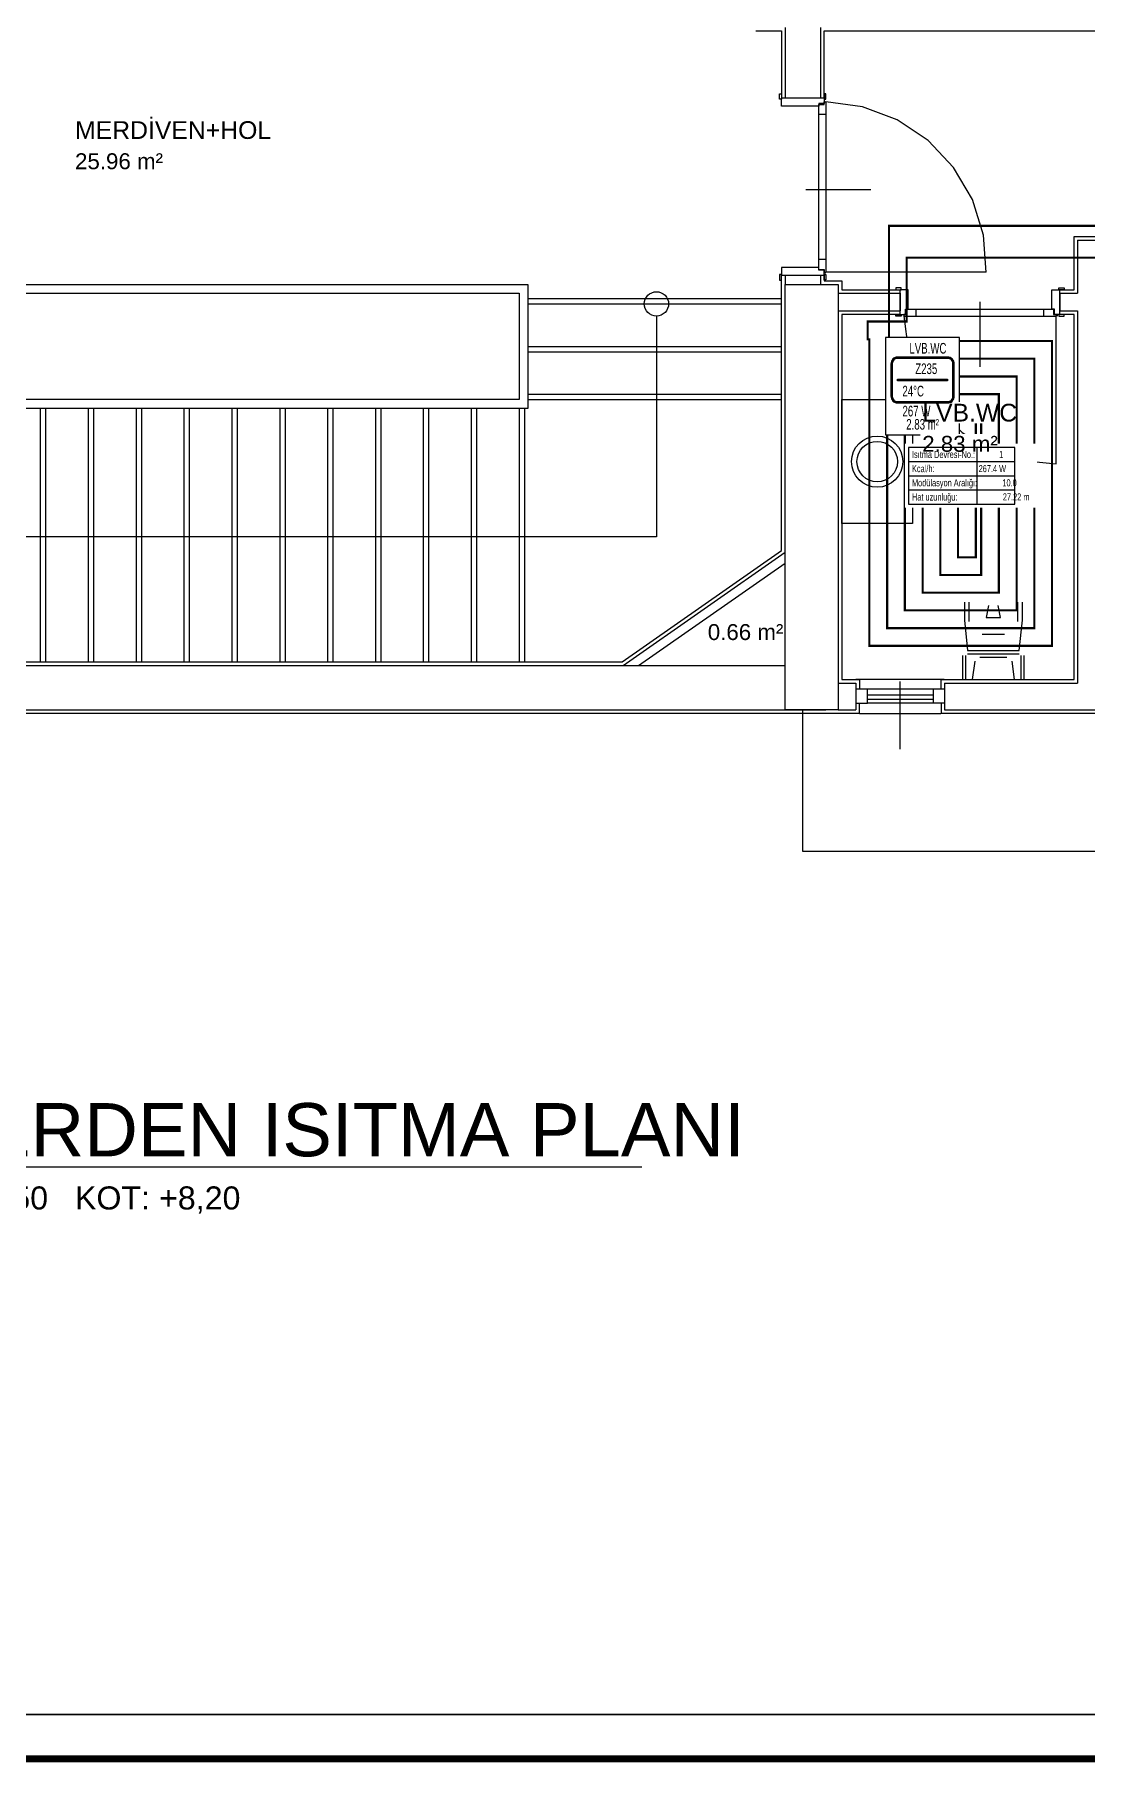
# Model space of a CAD drawing. Header units: centimetres. Extents: x -3952 to 26292, y -15092 to -10712.
# Drawn here: x 13319 to 13912, y -15052 to -14077 of the extents above; entities that cross this region are included whole.
import ezdxf
from ezdxf.enums import TextEntityAlignment as Align

# ---------------------------------------------------------------- set-up
doc = ezdxf.new("R2010")
doc.units = ezdxf.units.CM
for name, color, linetype in [('MIMARI', 8, 'Continuous'), ('MIMARI-KOLON', 8, 'Continuous'), ('MIMARI-TEFRIS', 9, 'Continuous'), ('MIMARI-YAZI', 8, 'Continuous'), ('MTY-ISIKAYBIMAHAL', 2, 'Continuous'), ('MTY-KAT-ADI', 1, 'Continuous'), ('MTY-PAFTA', 7, 'Continuous'), ('MTY-PEX-BORU', 1, 'Continuous'), ('MTY-RADYATÖR', 7, 'Continuous'), ('MTY-TEFRIS', 15, 'Continuous')]:
    doc.layers.add(name, color=color, linetype=linetype)
doc.layers.add('ROTAS-PAFTA-SINIRI', color=8, linetype='Continuous', plot=False)
doc.styles.add('MTYCAPLT', font='arial.ttf', dxfattribs={"width": 0.65, "height": 1})
doc.styles.add('ROTAS', font='arial.ttf')

# ---------------------------------------------------------------- blocks, each defined once
blk = doc.blocks.new('ROTAS_PAFTA')
blk.add_lwpolyline([(0, 0), (1, 0), (1, 1), (0, 1)], close=True)
blk = doc.blocks.new('MTY-RADYATOR MAHAL')
at = {"layer": 'MTY-ISIKAYBIMAHAL', "color": 2}
for points in [[(-35.7, 18.4), (-35.7, -18.4, 0.414214), (-28.2, -25.9), (28.2, -25.9, 0.414214), (35.7, -18.4), (35.7, 18.4, 0.414214), (28.2, 25.9), (-28.2, 25.9, 0.414214)], [(-34.2, 18.4), (-34.2, -18.4, 0.414214), (-28.2, -24.4), (28.2, -24.4, 0.414214), (34.2, -18.4), (34.2, 18.4, 0.414214), (28.2, 24.4), (-28.2, 24.4, 0.414214)]]:
    blk.add_lwpolyline(points, format="xyb", close=True, dxfattribs=at)
at = {"layer": 'MTY-ISIKAYBIMAHAL', "color": 4}
for points in [[(-35.2, 18.4), (-35.2, -18.4, 0.414214), (-28.2, -25.4), (28.2, -25.4, 0.414214), (35.2, -18.4), (35.2, 18.4, 0.414214), (28.2, 25.4), (-28.2, 25.4, 0.414214)], [(-34.7, 18.4), (-34.7, -18.4, 0.414214), (-28.2, -24.9), (28.2, -24.9, 0.414214), (34.7, -18.4), (34.7, 18.4, 0.414214), (28.2, 24.9), (-28.2, 24.9, 0.414214)]]:
    blk.add_lwpolyline(points, format="xyb", close=True, dxfattribs=at)
at = {"layer": 'MTY-ISIKAYBIMAHAL', "color": 2}
blk.add_lwpolyline([(-28.2, 0.8), (28.2, 0.8), (28.2, -0.8), (-28.2, -0.8)], close=True, dxfattribs=at)
at = {"layer": 'MTY-ISIKAYBIMAHAL', "color": 1, "style": 'MTYCAPLT', "width": 0.65}
for tag, p in [('MAHAL_001', (-14.9, 29.8)), ('NO_001', (-8.3, 6.7))]:
    blk.add_attdef(tag, p, '', height=12, rotation=360, dxfattribs=at)
at = {"layer": 'MTY-ISIKAYBIMAHAL', "color": 4, "style": 'MTYCAPLT', "width": 0.65}
for tag, p in [('DERECE_001', (-22.8, -18.5)), ('ISIKAYBI_001', (-22.7, -41.1))]:
    blk.add_attdef(tag, p, '', height=12, rotation=360, dxfattribs=at)
blk.add_attdef('ALAN', text='', height=12, rotation=360, dxfattribs=at).set_placement((0, -50), align=Align.MIDDLE_CENTER)
blk = doc.blocks.new('MTY-ETIKET')
at = {"layer": 'MTY-RADYATÖR'}
for p, q in [((2.69, 0), (2.69, 8)), ((-7, 6), (8, 6)), ((-7, 4), (8, 4)), ((-7, 2), (8, 2))]:
    blk.add_line(p, q, dxfattribs=at)
blk.add_lwpolyline([(8, 0), (8, 8), (-7, 8), (-7, 0)], close=True, dxfattribs=at)
at = {"layer": 'MTY-RADYATÖR', "style": 'MTYCAPLT', "width": 0.65}
for s, p in [('Isıtma Devresi-No.:', (-6.5, 7)), ('Kcal/h:', (-6.5, 5)), ('Modülasyon Aralığı:', (-6.5, 3)), ('Hat uzunluğu:', (-6.5, 1))]:
    blk.add_text(s, height=1, rotation=360, dxfattribs=at).set_placement(p, align=Align.MIDDLE_LEFT)
for tag, p in [('NO1_001', (5.8, 6.5)), ('AR_001', (6.25, 2.5)), ('UZ_001', (6.31, 0.51))]:
    blk.add_attdef(tag, p, '', height=1, rotation=360, dxfattribs=at)
at = {"layer": 'MTY-RADYATÖR', "color": 2, "style": 'MTYCAPLT', "width": 0.65}
for tag, p in [('BORU_001', (-7.07, 4.59)), ('YER_001', (2.9, 4.5))]:
    blk.add_attdef(tag, p, '', height=1, dxfattribs=at)

msp = doc.modelspace()

# ---------------------------------------------------------------- linework, layer by layer
at = {"layer": 'MIMARI'}
for p, q in [((13742.39, -14073.05), (13742.39, -14113.05)), ((13762.39, -14073.05), (13762.39, -14113.05)), ((13739.26, -14110.53), (13740.39, -14110.53)), ((13739.26, -14113.61), (13739.26, -14110.53)), ((13740.39, -14113.61), (13739.26, -14113.61)), ((13740.39, -14110.53), (13740.39, -14113.61)), ((13740.39, -14117.51), (13740.39, -14113.05)), ((13764.39, -14113.05), (13740.39, -14113.05)), ((13762.39, -14113.05), (13742.39, -14113.05)), ((13764.39, -14116.02), (13761.42, -14116.02)), ((13761.42, -14116.02), (13761.42, -14117.51)), ((13761.56, -14209.57), (13761.56, -14116.53)), ((13761.56, -14116.53), (13764.45, -14116.53)), ((13764.39, -14110.58), (13764.39, -14113.61)), ((13765.36, -14110.58), (13764.39, -14110.58)), ((13764.39, -14113.05), (13764.39, -14116.02)), ((13764.39, -14113.61), (13765.36, -14113.61)), ((13764.39, -14115.04), (13765.38, -14115.04)), ((13764.45, -14116.53), (13764.45, -14115.04)), ((13765.36, -14113.61), (13765.36, -14110.58)), ((13765.38, -14115.04), (13765.38, -14211.07)), ((13761.42, -14117.51), (13740.39, -14117.51)), ((13765.38, -14122.11), (13761.56, -14122.11)), ((13790.86, -14164.65), (13754.17, -14164.65)), ((13907.39, -14193.05), (13982.39, -14193.05)), ((13907.39, -14193.05), (13907.39, -14223.05)), ((13765.38, -14204), (13761.56, -14204)), ((13740.39, -14212.49), (13739.26, -14212.49)), ((13739.26, -14212.49), (13739.26, -14215.58)), ((13740.39, -14208.6), (13740.39, -14213.05)), ((13761.42, -14208.6), (13740.39, -14208.6)), ((13740.39, -14215.58), (13740.39, -14212.49)), ((13764.39, -14213.05), (13740.39, -14213.05)), ((13742.39, -14213.05), (13742.39, -14218.45)), ((13762.39, -14213.05), (13742.39, -14213.05)), ((13761.42, -14210.08), (13761.42, -14208.6)), ((13764.39, -14210.08), (13761.42, -14210.08)), ((13761.56, -14209.57), (13764.45, -14209.57)), ((13762.39, -14213.05), (13762.39, -14218.05)), ((13764.39, -14213.05), (13764.39, -14210.08)), ((13764.39, -14211.07), (13765.38, -14211.07)), ((13764.39, -14215.53), (13764.39, -14212.49)), ((13764.39, -14212.49), (13765.36, -14212.49)), ((13764.45, -14209.57), (13764.45, -14211.07)), ((13765.36, -14212.49), (13765.36, -14215.53)), ((13855.93, -14211.07), (13765.38, -14211.07)), ((13739.26, -14215.58), (13740.39, -14215.58)), ((13765.36, -14215.53), (13764.39, -14215.53)), ((13772.39, -14223.05), (13807.39, -14223.05)), ((13804.87, -14219.92), (13804.87, -14221.05)), ((13807.96, -14219.92), (13804.87, -14219.92)), ((13804.87, -14221.05), (13807.96, -14221.05)), ((13811.85, -14221.05), (13807.39, -14221.05)), ((13807.39, -14235.05), (13807.39, -14221.05)), ((13807.39, -14223.05), (13807.39, -14233.05)), ((13807.96, -14221.05), (13807.96, -14219.92)), ((13811.85, -14232.08), (13811.85, -14221.05)), ((13892.94, -14221.05), (13897.39, -14221.05)), ((13892.94, -14232.08), (13892.94, -14221.05)), ((13896.83, -14221.05), (13896.83, -14219.92)), ((13896.83, -14219.92), (13899.92, -14219.92)), ((13899.92, -14221.05), (13896.83, -14221.05)), ((13897.39, -14235.05), (13897.39, -14221.05)), ((13897.39, -14223.05), (13907.39, -14223.05)), ((13897.39, -14223.05), (13897.39, -14233.05)), ((13899.92, -14219.92), (13899.92, -14221.05)), ((13597.39, -14226.05), (13740.39, -14226.05)), ((13597.39, -14229.05), (13740.39, -14229.05)), ((13772.39, -14233.05), (13807.39, -14233.05)), ((13810.36, -14235.05), (13810.36, -14232.08)), ((13810.36, -14232.08), (13811.85, -14232.08)), ((13893.91, -14232.22), (13810.88, -14232.22)), ((13810.88, -14232.22), (13810.88, -14235.11)), ((13816.45, -14236.04), (13816.45, -14232.22)), ((13852.39, -14264.5), (13852.39, -14227.81)), ((13888.34, -14236.04), (13888.34, -14232.22)), ((13894.42, -14232.08), (13892.94, -14232.08)), ((13893.91, -14232.22), (13893.91, -14235.11)), ((13894.42, -14235.05), (13894.42, -14232.08)), ((13897.39, -14233.05), (13907.39, -14233.05)), ((13907.39, -14233.05), (13907.39, -14443.05)), ((13669.89, -14235.91), (13669.89, -14360.55)), ((13804.92, -14235.05), (13807.96, -14235.05)), ((13804.92, -14236.02), (13804.92, -14235.05)), ((13807.96, -14236.02), (13804.92, -14236.02)), ((13807.39, -14235.05), (13810.36, -14235.05)), ((13807.96, -14235.05), (13807.96, -14236.02)), ((13809.38, -14235.05), (13809.38, -14236.04)), ((13810.88, -14235.11), (13809.38, -14235.11)), ((13809.38, -14236.04), (13895.41, -14236.04)), ((13893.91, -14235.11), (13895.41, -14235.11)), ((13897.39, -14235.05), (13894.42, -14235.05)), ((13895.41, -14235.05), (13895.41, -14236.04)), ((13895.41, -14319.22), (13895.41, -14236.04)), ((13899.87, -14235.05), (13896.83, -14235.05)), ((13896.83, -14235.05), (13896.83, -14236.02)), ((13896.83, -14236.02), (13899.87, -14236.02)), ((13899.87, -14236.02), (13899.87, -14235.05)), ((13597.39, -14253.05), (13740.39, -14253.05)), ((13597.39, -14256.05), (13740.39, -14256.05)), ((13597.39, -14280.05), (13740.39, -14280.05)), ((13322.39, -14288.05), (13322.39, -14431.05)), ((13325.39, -14288.05), (13325.39, -14431.05)), ((13349.39, -14288.05), (13349.39, -14431.05)), ((13352.39, -14288.05), (13352.39, -14431.05)), ((13376.39, -14288.05), (13376.39, -14431.05)), ((13379.39, -14288.05), (13379.39, -14431.05)), ((13403.39, -14288.05), (13403.39, -14431.05)), ((13406.39, -14288.05), (13406.39, -14431.05)), ((13430.39, -14288.05), (13430.39, -14431.05)), ((13433.39, -14288.05), (13433.39, -14431.05)), ((13457.39, -14288.05), (13457.39, -14431.05)), ((13460.39, -14288.05), (13460.39, -14431.05)), ((13484.39, -14288.05), (13484.39, -14431.05)), ((13487.39, -14288.05), (13487.39, -14431.05)), ((13511.39, -14288.05), (13511.39, -14431.05)), ((13514.39, -14288.05), (13514.39, -14431.05)), ((13538.39, -14288.05), (13538.39, -14431.05)), ((13541.39, -14288.05), (13541.39, -14431.05)), ((13565.39, -14288.05), (13565.39, -14431.05)), ((13568.39, -14288.05), (13568.39, -14431.05)), ((13592.39, -14288.05), (13592.39, -14431.05)), ((13595.39, -14288.05), (13595.39, -14431.05)), ((13597.39, -14283.05), (13740.39, -14283.05)), ((13669.89, -14360.55), (13190.89, -14360.55)), ((13651.11, -14433.05), (13742.39, -14369.16)), ((13659.83, -14433.05), (13742.39, -14375.26)), ((13118.39, -14433.05), (13742.39, -14433.05)), ((13772.39, -14443.05), (13782.39, -14443.05)), ((13832.25, -14441.05), (13782.39, -14441.05)), ((13782.39, -14443.05), (13782.39, -14458.05)), ((13788.79, -14446.41), (13788.79, -14454.33)), ((13832.39, -14446.41), (13788.83, -14446.41)), ((13807.31, -14480.31), (13807.31, -14442.19)), ((13826, -14446.41), (13826, -14454.33)), ((13832.39, -14443.05), (13907.39, -14443.05)), ((13832.39, -14443.05), (13832.39, -14458.05)), ((13826, -14449.88), (13788.79, -14449.88)), ((13788.79, -14452.1), (13826, -14452.11)), ((13832.39, -14454.33), (13788.83, -14454.33)), ((13118.39, -14458.05), (13765.46, -14458.05)), ((13772.39, -14458.05), (13782.39, -14458.05)), ((13784.39, -14460.12), (13830.22, -14460.12)), ((13832.39, -14458.05), (13997.39, -14458.05))]:
    msp.add_line(p, q, dxfattribs=at)
for points in [[(13725.89, -14075.05), (13740.39, -14075.05), (13740.39, -14113.05)], [(13764.39, -14113.05), (13764.39, -14075.05), (14469.39, -14075.05)], [(13855.93, -14211.07), (13854.32, -14190.19), (13848.06, -14170.22), (13837.48, -14152.15), (13823.12, -14136.92), (13805.7, -14125.3), (13786.13, -14117.88), (13765.38, -14115.04)], [(13897.39, -14221.05), (13905.39, -14221.05), (13905.39, -14191.05), (13982.39, -14191.05)], [(13086.39, -14223.05), (13086.39, -14216.05), (13120.39, -14216.05), (13120.39, -14431.05), (13650.48, -14431.05), (13740.39, -14368.12), (13740.39, -14213.05)], [(13764.39, -14213.05), (13764.39, -14216.05), (13774.39, -14216.05), (13774.39, -14221.05), (13807.39, -14221.05)], [(13764.98, -14211.99), (13764.98, -14211.39), (13764.98, -14211.99)], [(13263.39, -14218.05), (13597.39, -14218.05), (13597.39, -14288.05), (13263.39, -14288.05), (13263.39, -14218.05)], [(13268.39, -14223.05), (13592.39, -14223.05), (13592.39, -14283.05), (13268.39, -14283.05), (13268.39, -14223.05)], [(13807.39, -14235.05), (13774.39, -14235.05), (13774.39, -14441.05), (13784.39, -14441.05), (13784.4, -14446.41)], [(13809.38, -14236.04), (13811.79, -14254.85), (13818.33, -14272.64), (13828.68, -14288.53), (13842.31, -14301.7), (13858.53, -14311.51), (13876.53, -14317.45), (13895.41, -14319.22)], [(13830.39, -14446.41), (13830.39, -14441.05), (13905.39, -14441.05), (13905.39, -14235.05), (13897.39, -14235.05)], [(13896.33, -14235.64), (13895.73, -14235.64), (13896.33, -14235.64)], [(13788.83, -14446.41), (13782.39, -14446.41), (13782.39, -14454.33), (13788.83, -14454.33)], [(12841.39, -14454.33), (12841.39, -14460.05), (13784.39, -14460.05), (13784.39, -14454.33)], [(13830.39, -14454.33), (13830.39, -14460.05), (13999.39, -14460.05), (13999.39, -14454.33)], [(14852.42, -14458.05), (14850.6, -14538.05), (13752.39, -14538.05), (13752.39, -14458.05)]]:
    msp.add_lwpolyline(points, dxfattribs=at)
msp.add_circle((13669.89, -14229.05), 6.86, dxfattribs=at)
at = {"layer": 'MIMARI-KOLON'}
msp.add_lwpolyline([(13742.39, -14218.05), (13772.39, -14218.05), (13772.39, -14458.05), (13742.39, -14458.05), (13742.39, -14218.05)], dxfattribs=at)
at = {"layer": 'MIMARI-TEFRIS'}
for p, q in [((13843.54, -14397.42), (13843.54, -14407.42)), ((13843.54, -14397.42), (13843.54, -14407.42)), ((13846.27, -14408.32), (13846.27, -14397.42)), ((13846.27, -14408.32), (13846.27, -14397.42)), ((13857.19, -14399.26), (13855.82, -14406.08)), ((13857.19, -14399.26), (13855.82, -14406.08)), ((13864, -14406.08), (13862.64, -14399.26)), ((13864, -14406.08), (13862.64, -14399.26)), ((13873.54, -14397.42), (13873.54, -14408.33)), ((13873.54, -14397.42), (13873.54, -14408.33)), ((13876.27, -14407.42), (13876.27, -14397.42)), ((13876.27, -14407.42), (13876.27, -14397.42)), ((13843.54, -14407.42), (13845.35, -14424.69)), ((13843.54, -14407.42), (13845.35, -14424.69)), ((13855.82, -14406.08), (13864, -14406.08)), ((13855.82, -14406.08), (13864, -14406.08)), ((13874.44, -14424.69), (13876.27, -14407.42)), ((13874.44, -14424.69), (13876.27, -14407.42)), ((13866.26, -14415.6), (13853.54, -14415.6)), ((13866.26, -14415.6), (13853.54, -14415.6)), ((13842.62, -14441.05), (13842.63, -14427.41)), ((13842.62, -14441.05), (13842.63, -14427.41)), ((13844.44, -14441.05), (13844.44, -14427.41)), ((13844.44, -14441.05), (13844.44, -14427.41)), ((13845.35, -14424.69), (13874.44, -14424.69)), ((13845.35, -14424.69), (13874.44, -14424.69)), ((13845.35, -14426.51), (13874.44, -14426.51)), ((13845.35, -14426.51), (13874.44, -14426.51)), ((13852.26, -14428.33), (13867.53, -14428.33)), ((13852.26, -14428.33), (13867.53, -14428.33)), ((13875.35, -14427.42), (13875.35, -14441.06)), ((13875.35, -14427.42), (13875.35, -14441.06)), ((13877.17, -14427.42), (13877.17, -14441.06)), ((13877.17, -14427.42), (13877.17, -14441.06)), ((13848.08, -14441.05), (13849.56, -14430.67)), ((13848.08, -14441.05), (13849.56, -14430.67)), ((13870.23, -14430.67), (13871.71, -14441.06)), ((13870.23, -14430.67), (13871.71, -14441.06)), ((13842.62, -14441.05), (13877.17, -14441.06)), ((13842.62, -14441.05), (13877.17, -14441.06))]:
    msp.add_line(p, q, dxfattribs=at)
msp.add_lwpolyline([(13814.39, -14353.05), (13774.39, -14353.05), (13774.39, -14283.05), (13814.39, -14283.05), (13814.39, -14353.05)], dxfattribs=at)
for radius in [14.43, 11.43]:
    msp.add_circle((13794.39, -14318.05), radius, dxfattribs=at)
at = {"layer": 'MTY-KAT-ADI'}
msp.add_line((12988.4, -14716), (13661.6, -14716), dxfattribs=at)
at = {"layer": 'MTY-PAFTA'}
for points, const_width in [([(11400, -15050), (15200, -15050), (15200, -13100), (11400, -13100)], 4), ([(11425, -15025), (15175, -15025), (15175, -13125), (11425, -13125)], 1)]:
    msp.add_lwpolyline(points, close=True, dxfattribs=dict(at, const_width=const_width))
at = {"layer": 'MTY-PEX-BORU', "const_width": 1.2}
msp.add_lwpolyline([(13927, -14203), (13811, -14203), (13811, -14239), (13789, -14239), (13789, -14249), (13790, -14249), (13790, -14250), (13790, -14422), (13893, -14422), (13893, -14250), (13810, -14250), (13810, -14402), (13873, -14402), (13873, -14270), (13830, -14270), (13830, -14382), (13853, -14382), (13853, -14290), (13850, -14290), (13850, -14372), (13840, -14372), (13840, -14280), (13863, -14280), (13863, -14392), (13820, -14392), (13820, -14260), (13883, -14260), (13883, -14412), (13800, -14412), (13800, -14250), (13800, -14249), (13801, -14249), (13801, -14185), (13929, -14185)], dxfattribs=at)

# ---------------------------------------------------------------- block references
at = {"layer": 'ROTAS-PAFTA-SINIRI', "xscale": 3800, "yscale": 1950}
msp.add_blockref('ROTAS_PAFTA', (11400, -15050), dxfattribs=at)

# ---------------------------------------------------------------- texts
at = {"layer": 'MIMARI-YAZI', "style": 'ROTAS'}
for s, height, p in [('MERDİVEN+HOL', 10, (13341.97, -14135.98)), ('25.96 m²', 9, (13341.97, -14153.07)), ('0.66 m²', 9, (13698.84, -14418.72))]:
    msp.add_text(s, height=height, dxfattribs=at).set_placement(p)
at = {"layer": 'MTY-KAT-ADI', "style": 'ROTAS'}
for s, height, p in [('2. KAT OFİSLER YERDEN ISITMA PLANI', 30, (13325, -14710)), ('ÖLÇEK : 1/50   KOT: +8,20', 13, (13325, -14740))]:
    msp.add_text(s, height=height, dxfattribs=at).set_placement(p, align=Align.CENTER)

# ---------------------------------------------------------------- next in the draw order: wipeouts: each hides what was drawn before it
for points in [[(13799.14, -14303), (13840.86, -14303), (13840.86, -14248.08), (13799.14, -14248.08)], [(13810, -14344), (13884.61, -14344), (13884.61, -14308), (13810, -14308)]]:
    msp.add_wipeout(points)

# ---------------------------------------------------------------- next in the draw order: linework, layer by layer
at = {"layer": 'MTY-ISIKAYBIMAHAL'}
msp.add_lwpolyline([(13799.14, -14303), (13840.86, -14303), (13840.86, -14248.08), (13799.14, -14248.08)], close=True, dxfattribs=at)

# ---------------------------------------------------------------- next in the draw order: wipeouts: each hides what was drawn before it
for points in [[(13857.98, -14296.42), (13818.78, -14296.42), (13818.78, -14284.42), (13857.98, -14284.42)], [(13859.84, -14313.52), (13818.78, -14313.52), (13818.78, -14302.52), (13859.84, -14302.52)]]:
    msp.add_wipeout(points)

# ---------------------------------------------------------------- next in the draw order: block references
at = {"layer": 'MTY-TEFRIS', "xscale": 0.5, "yscale": 0.5}
msp.add_blockref('MTY-RADYATOR MAHAL', (13820, -14272), dxfattribs=at).add_auto_attribs({'DERECE_001': '24°C', 'MAHAL_001': 'LVB.WC', 'ISIKAYBI_001': '267 W', 'NO_001': 'Z235', 'ALAN': '2.83 m²'})
at = {"layer": 'MTY-TEFRIS'}
ref = msp.add_blockref('MTY-ETIKET', (13840, -14342), dxfattribs=dict(at, xscale=4, yscale=4))
ref.add_attrib('UZ_001', '27.22 m', (13865.25, -14339.97), dxfattribs={"layer": 'MTY-RADYATÖR', "height": 4, "rotation": 359.99998, "style": 'MTYCAPLT', "width": 0.65})
ref.add_attrib('AR_001', '10.0', (13865, -14332), dxfattribs={"layer": 'MTY-RADYATÖR', "height": 4, "rotation": 359.99998, "style": 'MTYCAPLT', "width": 0.65})
ref.add_attrib('NO1_001', '1', (13863.2, -14316), dxfattribs={"layer": 'MTY-RADYATÖR', "height": 4, "rotation": 359.99998, "style": 'MTYCAPLT', "width": 0.65})
ref.add_attrib('YER_001', '267.4 W', (13851.59, -14324), dxfattribs={"layer": 'MTY-RADYATÖR', "color": 2, "height": 4, "style": 'MTYCAPLT', "width": 0.65})

# ---------------------------------------------------------------- next in the draw order: texts
at = {"layer": 'MIMARI-YAZI', "style": 'ROTAS'}
for s, height, p in [('LVB.WC', 10, (13819.78, -14295.42)), ('2.83 m²', 9, (13819.78, -14312.52))]:
    msp.add_text(s, height=height, dxfattribs=at).set_placement(p)

doc.saveas('drawing.dxf')
